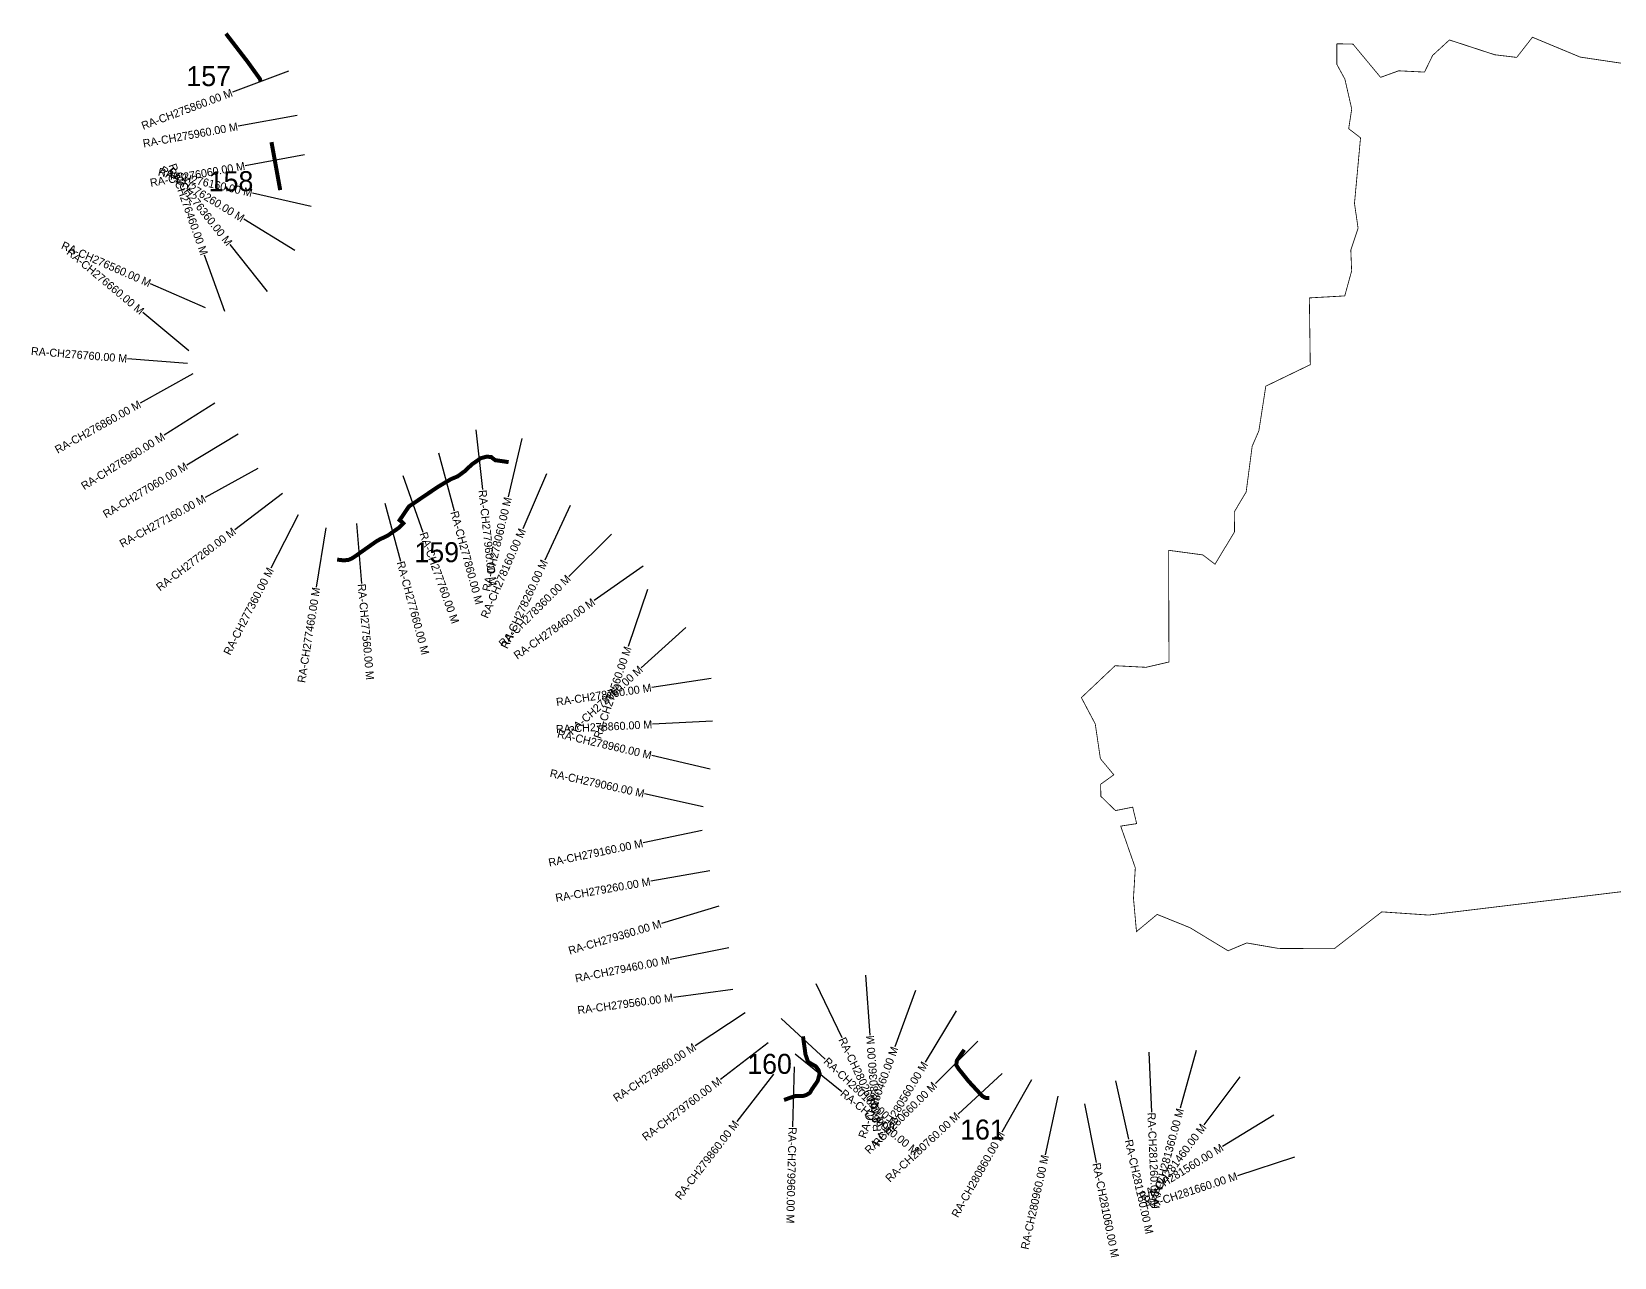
# Model space of a CAD drawing. Header units: feet. Extents: x 283652 to 291971, y 2024140 to 2027204.
# Drawn here: x 283652 to 287607, y 2024140 to 2027204 of the extents above; entities that cross this region are included whole.
import ezdxf
from ezdxf.enums import TextEntityAlignment as Align

# ---------------------------------------------------------------- set-up
doc = ezdxf.new("R2010")
doc.units = ezdxf.units.FT
doc.header["$MEASUREMENT"] = 0
for name, color, linetype in [('ARTIFICIALLY PROTECTED', 4, 'Continuous'), ('CS', 134, 'Continuous'), ('CSMark', 6, 'Continuous')]:
    doc.layers.add(name, color=color, linetype=linetype)

msp = doc.modelspace()

# ---------------------------------------------------------------- linework, layer by layer
at = {"color": 6, "const_width": 2}
for points in [[(287626, 2025054.1), (287143.3, 2024995.6), (287026.1, 2025003.6), (286907.3, 2024911.4), (286767.8, 2024912.2), (286688.6, 2024925.9), (286642, 2024906.3), (286546.7, 2024964.1), (286464.8, 2024997.2), (286413.1, 2024954.3), (286405.6, 2025037.9), (286410.2, 2025113.6), (286373.7, 2025218), (286413.6, 2025224.1), (286403.7, 2025265.3), (286360.7, 2025256.8), (286324.2, 2025292.3), (286323.5, 2025322.5), (286356.5, 2025346.2), (286322.9, 2025386.6), (286310.1, 2025473.4), (286275.4, 2025539.1), (286359.8, 2025618.9), (286437.1, 2025614.9), (286494.3, 2025628.2), (286493.4, 2025907.4), (286578.8, 2025895.9), (286609.4, 2025872.6), (286658, 2025953.3), (286657.8, 2026003.9), (286687.2, 2026053.1), (286702.2, 2026167.5), (286719, 2026206.2), (286736.3, 2026317.7), (286847.4, 2026371.4), (286845.1, 2026538.3), (286933.6, 2026543.3), (286950.8, 2026605.9), (286948.7, 2026657.8), (286966.9, 2026712.3), (286957.9, 2026774.7), (286973, 2026938.5), (286943.4, 2026961.3), (286951, 2027010.5), (286934, 2027085), (286913.8, 2027122.2), (286913.8, 2027173.6)], [(286913.8, 2027173.6), (286954.2, 2027172.7), (287023.1, 2027089.6), (287068.3, 2027106), (287132.9, 2027102.8), (287153.2, 2027144.5), (287195.1, 2027183.1), (287308.5, 2027146.1), (287363.3, 2027139.5), (287402.6, 2027189.9), (287521.9, 2027140.3), (287670.1, 2027118.2)]]:
    msp.add_lwpolyline(points, dxfattribs=at)
at = {"layer": 'ARTIFICIALLY PROTECTED', "const_width": 10, "flags": 128}
for points in [[(284137.8, 2027198.9), (284192.5, 2027127.7), (284223, 2027085.2), (284224, 2027080.2)], [(284251.6, 2026927.7), (284273.4, 2026807.8)], [(284415.6, 2025884.1), (284429.6, 2025882.5), (284435, 2025882.5), (284444, 2025883.4), (284452.1, 2025886.9), (284460.5, 2025892.3), (284512.9, 2025929.3), (284523.8, 2025935.7), (284531.1, 2025938.8), (284543.1, 2025944.8), (284553.7, 2025952.5), (284563.9, 2025959.5), (284570.6, 2025964.2), (284576.8, 2025970.9), (284581, 2025974.9), (284577.4, 2025978.3), (284571.8, 2025982.6), (284584.5, 2026001.4), (284595, 2026016.9), (284667.5, 2026066), (284699.7, 2026085.1), (284716.8, 2026092.2), (284735.2, 2026105.7), (284752.3, 2026122.1), (284768.8, 2026133.5), (284774.1, 2026137.5), (284789, 2026141.4), (284790.5, 2026141.3), (284800.5, 2026140.7), (284805.6, 2026136.5), (284810.7, 2026132.6), (284826.5, 2026130.5), (284844.2, 2026127.7)], [(285532.3, 2024533.5), (285536.3, 2024534.7), (285546.2, 2024538.4), (285560, 2024543), (285578.7, 2024543), (285588.3, 2024545.9), (285597.1, 2024551.4), (285601.6, 2024559.4), (285616.5, 2024581), (285621.4, 2024599), (285618.6, 2024608.1), (285612.1, 2024617.1), (285592.4, 2024628.5), (285586, 2024647.1), (285582.4, 2024673.8), (285579.6, 2024692.4)], [(285976, 2024657.7), (285979.9, 2024654.9), (285964.2, 2024631.5), (285962.8, 2024620.5), (285968.7, 2024611.1), (285993.6, 2024580.1), (286028, 2024542.9), (286036, 2024538.7), (286045.4, 2024538.2)]]:
    msp.add_lwpolyline(points, dxfattribs=at)
at = {"layer": 'CS'}
for p, q in [((284294.4, 2027105.4), (284154, 2027052.7)), ((284315.8, 2026994), (284168.2, 2026967.2)), ((284333.7, 2026895.6), (284186.1, 2026868.8)), ((284350.8, 2026766.7), (284204.5, 2026800.2)), ((284310.2, 2026657), (284182.1, 2026735.1)), ((284241.3, 2026554.1), (284148.1, 2026671.6)), ((284134.6, 2026504), (284084.4, 2026645.3)), ((284086.9, 2026513.1), (283949.6, 2026573.7)), ((284045.1, 2026405.9), (283929.9, 2026502)), ((284041.4, 2026374.4), (283891.9, 2026386.4)), ((284054.7, 2026348.1), (283923.7, 2026275)), ((284110, 2026274.8), (283983.1, 2026194.8)), ((284168.4, 2026198), (284040, 2026120.5)), ((284762.5, 2026208.4), (284778.6, 2026059.2)), ((284877, 2026186.8), (284842.7, 2026040.7)), ((284668.8, 2026150.8), (284708, 2026006)), ((284217.1, 2026111.5), (284085.8, 2026039)), ((284579.5, 2026094.2), (284630.2, 2025953)), ((284939.2, 2026098.7), (284879.3, 2025961.2)), ((284279.3, 2026049), (284159.7, 2025958.4)), ((284318.5, 2025996.4), (284250, 2025863)), ((284534.8, 2026025.4), (284573.8, 2025880.6)), ((284997.6, 2026019), (284934.3, 2025883)), ((284387.1, 2025963.6), (284363.6, 2025815.5)), ((284463.7, 2025974), (284476.9, 2025824.5)), ((285101, 2025947.6), (284995, 2025841.5)), ((285180.1, 2025868.1), (285057.6, 2025781.5)), ((285190.9, 2025809.1), (285142.8, 2025667)), ((285287, 2025714.6), (285175.7, 2025614)), ((285350.2, 2025587.3), (285201.9, 2025564.5)), ((285353.8, 2025479.9), (285204, 2025472.4)), ((285348.1, 2025360.4), (285202, 2025394.5)), ((285330.6, 2025266.3), (285184.1, 2025298.7)), ((285327.5, 2025206.6), (285180.7, 2025175.9)), ((285347.2, 2025106.1), (285199.4, 2025080.1)), ((285369.8, 2025017.6), (285226, 2024974.9)), ((285394.7, 2024913.8), (285247.6, 2024884.4)), ((285736.3, 2024845.1), (285747.2, 2024695.5)), ((285404.5, 2024809.5), (285255.8, 2024789.6)), ((285612.2, 2024824.7), (285676.6, 2024689.2)), ((285860.5, 2024807.4), (285809.3, 2024666.4)), ((285435.6, 2024751.4), (285310.3, 2024669)), ((285525.6, 2024737.2), (285635.5, 2024635)), ((285962.3, 2024756.4), (285885.3, 2024627.7)), ((285492.5, 2024676), (285373.4, 2024584.8)), ((285560.3, 2024649), (285676.8, 2024554.6)), ((286016.8, 2024680), (285910.5, 2024574.2)), ((286444, 2024652.9), (286450.4, 2024503)), ((286562.1, 2024657.3), (286522.7, 2024512.6)), ((285557.8, 2024616.6), (285553.9, 2024466.6)), ((285505.9, 2024597.8), (285414.1, 2024479.2)), ((286077.5, 2024599.8), (285967.4, 2024497.9)), ((286150.4, 2024584), (286076.8, 2024453.3)), ((286360.4, 2024581.5), (286393.2, 2024435.1)), ((286671.2, 2024591.6), (286581.8, 2024471.2)), ((286216.7, 2024543.1), (286184.8, 2024396.6)), ((286283.2, 2024524), (286312.6, 2024376.9)), ((286756.2, 2024495.6), (286628.4, 2024417.1)), ((286807.8, 2024390.7), (286665.2, 2024344))]:
    msp.add_line(p, q, dxfattribs=at)

# ---------------------------------------------------------------- texts
at = {"char_height": 50, "attachment_point": 1}
for s, insert in [('157', (284038.9, 2027117.8)), ('158', (284094.7, 2026855.1)), ('159', (284608.8, 2025927.7)), ('160', (285440.5, 2024648.6)), ('161', (285972.5, 2024484.4))]:
    msp.add_mtext_dynamic_manual_height_columns(s, width=84.374, gutter_width=1, heights=[74.2], dxfattribs=dict(at, insert=insert))
at = {"layer": 'CSMark'}
for s, rotation, p in [('RA-CH275860.00 M', 20.5789, (284153, 2027052.3)), ('RA-CH275960.00 M', 10.2895, (284167.3, 2026967.1)), ('RA-CH276060.00 M', 10.2895, (284185.1, 2026868.7)), ('RA-CH276160.00 M', 347.1107, (284203.6, 2026800.4)), ('RA-CH276260.00 M', 328.6428, (284181.2, 2026735.6)), ('RA-CH276360.00 M', 308.384, (284147.5, 2026672.4)), ('RA-CH276460.00 M', 289.5481, (284084.1, 2026646.3)), ('RA-CH276560.00 M', 336.1881, (283948.7, 2026574.1)), ('RA-CH276660.00 M', 320.1769, (283929.1, 2026502.6)), ('RA-CH276760.00 M', 355.4023, (283890.9, 2026386.5)), ('RA-CH276860.00 M', 29.1839, (283922.8, 2026274.5)), ('RA-CH276960.00 M', 32.2411, (283982.2, 2026194.3)), ('RA-CH277060.00 M', 31.0986, (284039.1, 2026120)), ('RA-CH277160.00 M', 28.8886, (284084.9, 2026038.6)), ('RA-CH278060.00 M', 76.7932, (284842.5, 2026039.8)), ('RA-CH277260.00 M', 37.1513, (284158.9, 2025957.8)), ('RA-CH278160.00 M', 66.4525, (284878.9, 2025960.3)), ('RA-CH278260.00 M', 65.0403, (284933.9, 2025882.1)), ('RA-CH277360.00 M', 62.8099, (284249.5, 2025862.1)), ('RA-CH278360.00 M', 45.0216, (284994.3, 2025840.8)), ('RA-CH277460.00 M', 81.0144, (284363.5, 2025814.5)), ('RA-CH278460.00 M', 35.256, (285056.8, 2025780.9)), ('RA-CH278560.00 M', 71.3045, (285142.5, 2025666)), ('RA-CH278660.00 M', 42.1304, (285175, 2025613.3)), ('RA-CH278760.00 M', 8.7362, (285200.9, 2025564.4)), ('RA-CH278860.00 M', 2.8657, (285203, 2025472.4)), ('RA-CH278960.00 M', 346.8407, (285201.1, 2025394.7)), ('RA-CH279060.00 M', 347.5269, (285183.1, 2025298.9)), ('RA-CH279160.00 M', 11.8004, (285179.7, 2025175.7)), ('RA-CH279260.00 M', 9.9767, (285198.4, 2025080)), ('RA-CH279360.00 M', 16.5748, (285225, 2024974.6)), ('RA-CH279460.00 M', 11.3149, (285246.6, 2024884.2)), ('RA-CH279560.00 M', 7.6398, (285254.8, 2024789.5)), ('RA-CH280360.00 M', 94.2038, (285747.3, 2024694.5)), ('RA-CH279660.00 M', 33.3281, (285309.5, 2024668.4)), ('RA-CH280460.00 M', 70.0369, (285808.9, 2024665.5)), ('RA-CH280560.00 M', 59.1161, (285884.8, 2024626.8)), ('RA-CH279760.00 M', 37.3987, (285372.6, 2024584.2)), ('RA-CH280660.00 M', 44.8342, (285909.8, 2024573.5)), ('RA-CH280760.00 M', 42.7826, (285966.7, 2024497.3)), ('RA-CH281360.00 M', 74.7661, (286522.5, 2024511.6)), ('RA-CH279860.00 M', 52.2649, (285413.4, 2024478.4)), ('RA-CH280860.00 M', 60.6293, (286076.4, 2024452.4)), ('RA-CH281460.00 M', 53.4165, (286581.2, 2024470.4)), ('RA-CH281560.00 M', 31.5528, (286627.5, 2024416.6)), ('RA-CH280960.00 M', 77.7172, (286184.6, 2024395.6)), ('RA-CH281660.00 M', 18.1213, (286664.3, 2024343.7))]:
    msp.add_text(s, height=20, rotation=rotation, dxfattribs=at).set_placement(p, align=Align.MIDDLE_RIGHT)
for s, rotation, p in [('RA-CH277960.00 M', 276.1537, (284778.7, 2026058.2)), ('RA-CH277860.00 M', 285.1717, (284708.3, 2026005.1)), ('RA-CH277760.00 M', 289.7379, (284630.5, 2025952)), ('RA-CH277660.00 M', 285.0718, (284574.1, 2025879.6)), ('RA-CH277560.00 M', 275.0444, (284477, 2025823.6)), ('RA-CH280260.00 M', 295.3981, (285677, 2024688.3)), ('RA-CH280160.00 M', 317.064, (285636.2, 2024634.4)), ('RA-CH280060.00 M', 321.0021, (285677.6, 2024553.9)), ('RA-CH281260.00 M', 272.4606, (286450.5, 2024502)), ('RA-CH279960.00 M', 268.5318, (285553.9, 2024465.6)), ('RA-CH281160.00 M', 282.6202, (286393.4, 2024434.1)), ('RA-CH281060.00 M', 281.3036, (286312.8, 2024375.9))]:
    msp.add_text(s, height=20, rotation=rotation, dxfattribs=at).set_placement(p, align=Align.MIDDLE_LEFT)

doc.saveas('drawing.dxf')
